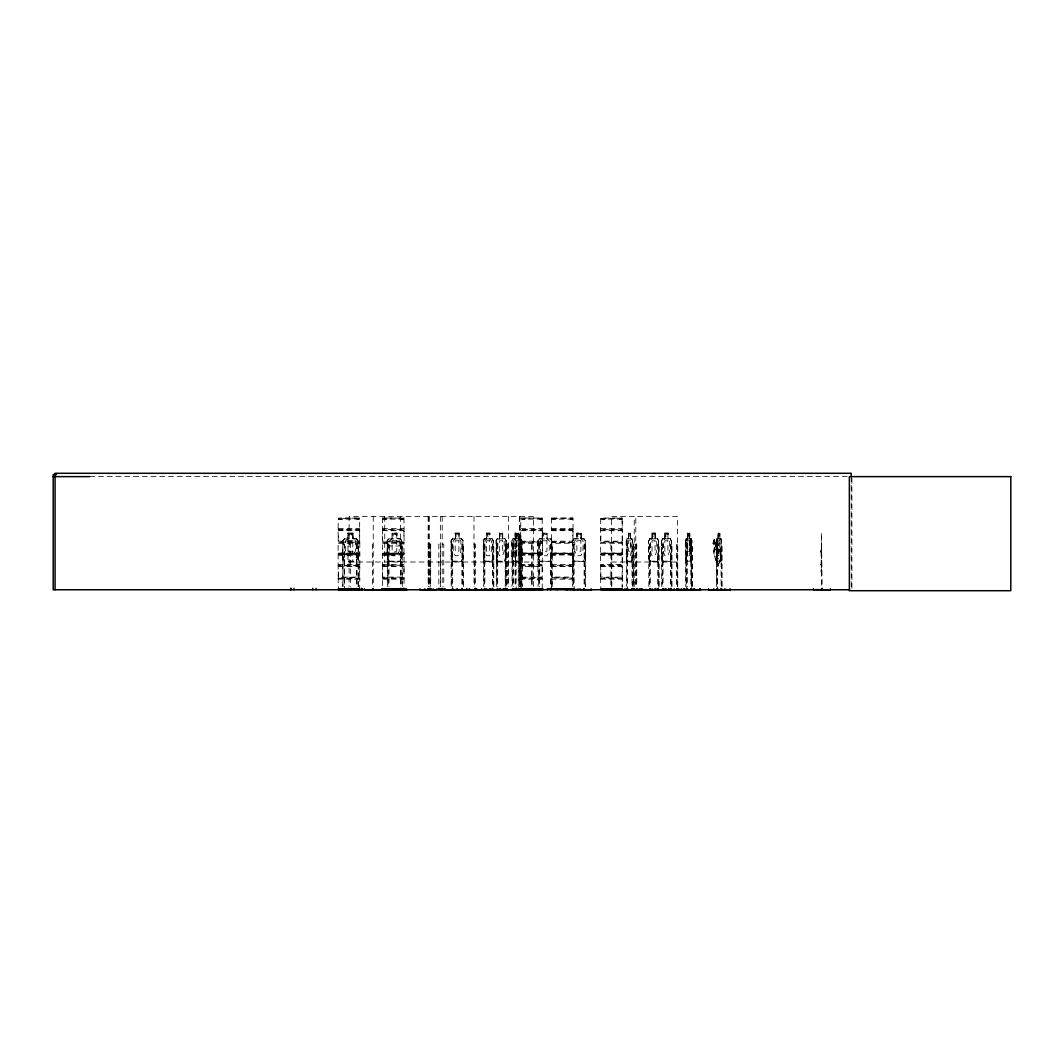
<?xml version="1.0" encoding="UTF-8"?>
<svg xmlns="http://www.w3.org/2000/svg" width="1064" height="1064" viewBox="0 0 1064 1064"><rect width="100%" height="100%" fill="white"/><g stroke="black" fill="none" stroke-linecap="round" stroke-linejoin="round"><path stroke-width="0.75" stroke-dasharray="5 3.75" d="M338.352 571.834L338.206 577.739L359.845 577.792L359.659 589.004M338.352 535.937L338.139 541.962L359.925 542.241L338.113 542.467L338.139 565.25L359.898 565.476M359.659 571.834L359.911 565.649M359.659 535.937L359.659 518.022M382.601 571.834L382.601 589.004M382.601 535.937L382.388 541.962L404.081 541.909L403.908 543.292M403.908 571.834L404.121 565.25L382.415 565.197L382.375 542.015M403.908 535.937L404.121 529.367L382.415 529.313L382.561 518.022L404.094 518.088L382.628 518.048M542.188 589.004L542.334 577.739L520.722 577.792L520.894 571.834M520.894 535.937L520.668 541.962L542.401 541.962L542.188 571.834M542.188 535.937L542.387 529.912M551.578 571.834L551.431 577.739L573.15 578.124L551.391 577.792M551.405 541.909L573.15 542.241L572.884 543.225L551.551 543.292L551.578 535.937M572.884 571.834L573.097 565.25L551.325 565.356L551.551 577.06L572.898 577.06L573.031 577.739M572.884 535.937L573.124 529.593M600.827 571.834L600.694 577.739L622.334 577.792L622.134 589.004M600.827 535.937L600.615 541.962L622.347 541.962L622.28 577.739M821.022 551.591L821.009 552.256M821.341 562.178L821.195 572.286L821.594 533.091L821.594 586.49M821.115 552.256L821.341 549.822L821.262 551.697M821.009 564.213L821.009 564.891M821.341 566.673L821.381 562.178M821.115 551.684L821.381 572.286L821.036 566.7M821.036 551.711L821.381 549.636M821.222 551.711L821.248 549.636L821.408 551.697M821.115 564.891L821.115 564.213M359.845 541.962L359.672 541.177L338.325 541.177L338.086 529.699L338.312 518.022L359.845 518.088L338.312 518.434M338.325 528.648L359.672 528.595M359.845 565.197L359.792 542.613M542.387 541.909L542.214 541.177L520.868 541.177L520.668 529.925L542.361 529.965L520.695 529.38L520.841 518.022L542.374 518.088L520.908 518.048M520.881 528.648L542.214 528.595L542.188 518.022M520.881 577.127L542.214 577.06L542.214 566.593L520.868 566.593L520.748 565.915L542.334 565.915M542.188 543.292L520.868 543.292L520.894 589.004M551.418 518.115L551.498 529.087M573.097 529.925L551.391 529.978L551.431 565.157M573.07 578.457L572.884 579.175L551.551 579.175L551.578 589.004M600.788 518.434L622.32 518.088L600.748 518.022L600.562 529.646L600.814 541.177L622.161 541.177L622.334 529.313L600.615 529.367M622.28 542.613L600.668 542.56L600.615 565.25L622.307 565.144M338.299 566.274L359.672 566.593L359.659 577.074L338.352 577.127L338.113 565.303M382.428 578.444L404.094 578.457L403.934 566.46M520.722 565.928L520.894 564.479L542.214 564.479M690.576 561.353L690.563 538.703M690.762 561.353L691.281 555.767M720.847 561.353L721.618 540.685L721.552 586.49M721.552 555.741L721.033 561.353L716.857 561.353M519.604 561.353L520.429 540.685L520.496 586.49M519.831 561.353L520.429 555.767M718.825 553.426L718.905 552.349L716.75 550.46L716.152 543.385L716.232 550.394C714.024 546.271 713.226 551.99 716.258 552.083L716.897 559.398L716.777 552.11L718.825 553.346M691.028 561.353L691.653 555.741M691.879 586.49L691.906 540.685L691.201 561.353L686.187 561.353L685.628 555.741L686.36 561.353M631.763 561.353L632.641 540.685L632.575 586.49M338.312 554.371L359.659 553.905M404.16 554.131L403.988 553.4L382.348 553.573L403.908 553.905M622.174 554.371L600.788 554.371M491.994 561.167L492.991 555.741M492.073 561.353L493.137 555.741L493.244 540.712L493.31 586.49M505.812 555.741L504.815 561.167L497.247 561.167M504.895 561.353L505.959 555.741L506.065 540.712L506.132 586.49M520.642 561.353L521.546 555.741M521.865 586.49L521.799 540.712L520.788 561.353L512.901 561.353L511.771 555.767L513.061 561.353M657.379 561.167L658.377 555.741M657.472 561.353L658.523 555.741L658.629 540.712L658.696 586.49M670.2 561.167L671.198 555.741M670.293 561.353L671.344 555.741L671.451 540.712L671.517 586.49M689.339 555.741L690.19 551.245L689.392 533.091M519.325 551.245L518.447 555.741L514.949 555.767L514.989 540.712L515.082 586.49M461.643 561.353L463.146 555.767L461.776 561.353L452.333 561.353L451.096 555.767L452.466 561.353M550.168 561.167L551.564 555.741M550.288 561.353L551.817 555.767L551.711 540.712L550.341 538.703L547.082 538.703M382.455 529.26L382.575 541.177L403.921 541.177M382.388 565.25L382.575 577.06L403.934 577.127M520.695 529.313L520.748 530.032M520.695 541.962L520.894 543.292M583.724 561.167L585.147 555.741M600.601 565.303L600.814 577.06L622.161 577.193M716.378 540.791L716.87 538.703L718.213 538.703M716.564 540.791L717.043 538.703M400.184 561.167L401.913 555.767L400.29 561.353L388.732 561.353M515.056 540.791L515.548 538.703L516.931 538.703M515.734 538.703L515.229 540.791L518.447 540.765L518.447 551.245L515.176 551.245M542.254 542.853L520.748 542.613M714.197 539.315L713.026 543.278L714.383 547.255L714.263 550.567L716.471 557.975L718.001 559.159L719.104 555.461L718.745 550.301L716.551 542.879L715.567 543.544L714.197 539.315L715.38 543.544L716.325 540.712L717.03 561.353M714.383 539.315L713.106 543.278L714.383 539.581M716.351 540.898L713.678 552.562L716.79 563.282L713.492 552.562L714.383 547.255L713.199 543.278M718.134 565.782L720.847 556.645L720.155 551.378L721.099 556.685L718.147 566.008L720.913 556.685M686.014 540.765L686.559 538.703M686.2 540.765L686.746 538.703M358.036 555.741L356.241 561.167L344.377 561.167M358.209 555.767L356.36 561.353L344.257 561.353L342.661 555.767M685.628 540.791L686.214 538.703L687.849 538.703M685.801 540.791L686.386 538.703M404.067 578.51L403.908 589.004M632.468 555.767L631.936 561.353L626.896 561.353L626.257 540.712L626.922 538.703L628.505 538.703M626.324 540.791L627.095 538.703M338.113 529.42L359.845 529.313M518.248 555.741L519.897 551.245M551.458 529.207L551.391 529.978M622.254 565.968L600.694 565.915M338.153 577.792L338.352 589.004M520.695 577.792L520.894 579.175L542.214 579.175M600.641 577.792L600.827 589.004M622.334 529.978L600.694 530.032M622.334 578.457L600.641 578.39M359.792 530.032L338.206 530.032M359.792 565.915L338.206 565.915M382.415 577.792L404.081 577.792M404.067 530.032L382.455 530.032M551.391 529.313L573.124 529.473M573.031 542.613L551.378 542.507M573.031 565.915L551.431 565.915M687.73 538.889L686.879 540.765L687.73 555.741M356.945 519.112L358.821 519.112M356.945 554.996L358.821 554.996M401.195 519.112L403.07 519.112M401.195 554.996L403.07 554.996M539.488 519.112L541.363 519.112M539.488 554.996L541.363 554.996M570.171 519.112L572.046 519.112M570.171 554.996L572.046 554.996M619.434 519.112L621.296 519.112M619.434 554.996L621.296 554.996M486.66 538.703L484.386 538.703L483.216 540.685L483.375 555.767L484.346 561.353L492.233 561.353M483.335 540.765L484.532 538.703M497.393 561.167L496.303 555.741L496.037 540.685L497.207 538.703L499.482 538.703L499.335 533.091L502.78 533.091L502.66 538.889M496.143 540.765L497.353 538.703M511.93 555.767L511.771 540.685L512.941 538.703L515.215 538.703M511.89 540.765L513.087 538.703M648.721 540.765L649.918 538.703M648.867 540.765L649.971 538.889M661.542 540.765L662.739 538.703L664.867 538.703M662.792 538.889L661.688 540.765L661.688 586.49M339.35 519.112L342.661 519.112M339.35 554.996L342.661 554.996M383.599 519.112L386.91 519.112M383.599 554.996L386.91 554.996M521.892 519.112L525.204 519.112M521.892 554.996L525.204 554.996M552.575 519.112L555.887 519.112M552.575 554.996L555.887 554.996M601.825 519.112L605.15 519.112M601.825 554.996L605.15 554.996M451.163 586.49L451.096 540.712L452.36 538.703L455.206 538.703M451.229 540.791L452.493 538.703M581.024 538.703L583.897 538.703L585.413 540.685L585.413 555.767L583.83 561.353L573.802 561.353L572.485 555.767L572.485 540.712L573.842 538.703L576.874 538.703M572.618 540.791L573.962 538.703M572.751 540.791L574.028 538.889M542.281 554.357L542.334 553.426L520.642 553.573L542.188 553.905M342.768 586.49L342.661 540.712L344.377 538.703L347.995 538.703M342.834 540.791L344.457 538.889M550.394 561.353L539.421 561.353L537.839 555.767L537.839 540.685L539.461 538.703L542.56 538.703M537.985 540.765L539.568 538.703M388.852 561.353L387.043 555.767L387.07 540.685L388.812 538.703L392.084 538.703L391.991 533.091L397.005 533.091L397.005 538.703M387.229 540.765L388.892 538.703M403.881 518.048L404.094 529.313M573.031 529.26L573.017 518.048L551.378 518.301M551.578 553.865L573.137 553.626L551.498 553.4L551.538 554.371M338.312 553.905L359.911 554.131L338.312 554.344M551.578 553.812L572.924 553.839M359.632 519.126L338.379 519.126M359.632 555.009L338.392 554.996M403.881 519.126L382.628 519.126M382.601 553.12L403.908 553.12L382.641 553.12M403.881 555.009L382.641 554.996M542.174 519.126L520.908 519.126M572.858 519.126L551.604 519.126M542.174 555.009L520.934 554.996M572.858 555.009L551.618 554.996M622.121 519.126L600.854 519.126M622.121 555.009L600.881 554.996M542.334 554.344L520.841 554.371M347.995 538.889L345.414 540.765L345.414 551.245L347.995 555.741L352.809 555.741L355.389 551.245L355.389 540.765L352.809 538.889M403.988 554.357L382.348 554.131L403.908 553.812M359.792 553.932L338.352 553.812M600.748 553.905L622.387 553.626L600.615 553.746M89.762 476.632L847.702 476.632M551.604 518.048L572.924 518.062M382.575 528.595L403.921 528.595M551.551 528.595L572.898 528.595M600.814 528.595L622.161 528.595L622.134 518.022L622.28 529.26M338.325 530.697L359.672 530.697L359.672 541.363M382.575 530.697L403.921 530.697L404.134 542.121M520.868 530.697L542.214 530.697L542.201 541.363M551.551 530.697L572.898 530.697L572.884 589.004M600.814 530.697L622.161 530.697L622.36 542.068M347.822 533.091L353.048 533.091L353.048 538.703M459.169 533.091L455.073 533.091L455.206 538.889L453.224 540.765L453.224 551.245L455.206 555.741L458.903 555.741L460.898 551.245L460.898 540.765L458.903 538.889L458.903 533.277M486.514 533.091L489.959 533.091L489.839 538.889L491.342 540.765L491.342 551.245L489.693 555.741L486.62 555.741L484.971 551.245L484.971 540.765L486.62 538.889L486.66 533.091M651.899 533.091L655.344 533.091M664.721 533.091L668.165 533.091L668.059 538.889M352.876 533.277L347.995 533.277L347.995 561.353M392.151 533.277L396.832 533.277M455.206 533.277L459.036 533.277M486.62 533.277L489.839 533.277L489.693 538.889M499.442 533.277L502.66 533.277M515.176 533.277L518.62 533.277M542.613 533.277L547.042 533.277L546.936 538.889L549.25 540.765L549.25 551.245L546.936 555.741L542.613 555.741L540.299 551.245L540.299 540.765L542.613 538.889L542.56 533.091M576.888 533.277L580.997 533.277M628.398 533.277L630.5 533.277M652.006 533.277L655.238 533.277M664.827 533.277L668.059 533.277M687.677 533.277L689.778 533.277M718.08 533.277L719.849 533.277M628.744 534.221L629.981 534.221L629.981 536.083L628.744 536.083M352.809 538.703L356.387 538.703M396.912 538.703L400.357 538.703L401.913 540.712L401.979 586.49M459.036 538.703L461.736 538.703L463.146 540.685L463.013 586.49M489.799 538.703L492.193 538.703L493.244 540.712M502.62 538.703L505.014 538.703L506.065 540.712M518.354 538.703L520.762 538.703L521.799 540.712M630.407 538.703L631.91 538.703M649.772 538.703L652.046 538.703M655.185 538.703L657.592 538.703L658.629 540.712M668.006 538.703L670.413 538.703M689.392 538.703L691.174 538.703L691.906 540.685M719.73 538.703L721.006 538.703L721.552 540.765M344.377 538.889L356.32 538.889L358.036 540.765L357.956 555.741M388.879 538.889L400.277 538.889M452.426 538.889L461.683 538.889M484.426 538.889L492.153 538.889M497.247 538.889L504.974 538.889M512.981 538.889L520.708 538.889M539.528 538.889L550.274 538.889M573.908 538.889L583.843 538.889M626.949 538.889L631.883 538.889M649.811 538.889L657.539 538.889M662.633 538.889L670.36 538.889M686.24 538.889L691.148 538.889M716.897 538.889L720.993 538.889M451.096 540.712L451.229 555.767M537.839 540.685L538.091 586.49M572.485 540.712L572.525 586.49M585.293 540.685L585.267 586.49M626.257 540.712L626.39 586.49M661.422 540.685L661.422 555.767L662.553 561.353L670.44 561.353M685.562 540.712L685.695 586.49M691.281 540.712L691.268 586.49M716.152 540.712L717.163 540.712M347.995 540.765L352.809 540.765M687.677 540.765L689.605 540.765L689.605 551.245L687.677 551.245L687.73 540.765M716.165 540.898L717.136 540.898M551.551 541.177L572.898 541.177L573.07 541.962M382.455 542.613L404.081 542.56M338.325 543.292L359.672 543.292M382.601 543.292L403.921 543.292L404.094 565.263M600.827 543.292L622.161 543.292L622.161 564.479L600.814 564.479M821.341 544.023L821.381 549.822M342.768 544.116L344.43 544.116L344.43 589.749M349.112 544.116L350.654 544.116L350.654 586.464M387.349 544.116L388.985 544.116L388.985 586.49M428.127 544.116L430.707 544.116L430.707 586.464M442.198 544.116L443.755 544.116L443.755 586.464M451.163 544.116L452.679 544.116L452.679 589.749M473.985 544.116L475.276 544.116L475.276 586.464M483.482 544.116L484.865 544.116L484.865 586.49M496.303 544.116L497.686 544.116L497.686 586.49M508.406 544.116L505.214 544.116L505.214 586.49M512.037 544.116L513.42 544.116L513.42 586.49M515.082 544.116L516.133 544.116L516.133 589.749M518.288 544.116L522.344 544.116L522.344 586.49M531.92 544.116L531.92 586.464L531.92 544.116L533.463 544.116M538.091 544.116L539.701 544.116L539.701 586.49M572.525 544.116L574.081 544.116L574.081 589.749M626.39 544.116L627.521 544.116L627.521 589.749M634.237 544.116L633.346 544.116L633.346 586.464M635.793 544.116L636.751 544.116L636.751 586.464M648.867 544.116L650.25 544.116L650.25 586.49M661.688 544.116L663.072 544.116L663.072 586.49M685.695 544.116L687.238 544.116L687.238 586.49M716.471 544.116L717.508 544.116L717.508 589.749M821.594 544.116L822.193 589.749M387.043 546.005L401.833 546.005M514.949 546.005L520.256 546.005M347.995 551.245L352.809 551.245M572.924 554.317L551.511 554.317M622.174 554.344L600.628 554.184M387.07 555.767L388.959 561.167M496.196 555.767L497.327 561.353M537.839 555.767L539.634 561.167M572.485 555.767L573.922 561.353M626.257 555.767L627.068 561.353M648.867 586.49L648.601 540.685L648.601 555.767L649.891 561.353M686.134 555.767L685.961 540.685L686.2 586.49M716.325 555.767L717.07 561.167M388.879 561.167L400.277 561.167M452.426 561.167L461.683 561.167M484.426 561.167L492.153 561.167M512.981 561.167L520.708 561.167M539.528 561.167L550.274 561.167M573.908 561.167L583.843 561.167M626.949 561.167L631.883 561.167M649.811 561.167L657.539 561.167M662.633 561.167L670.36 561.167M686.24 561.167L691.148 561.167M716.897 561.167L720.993 561.167M497.167 561.353L505.054 561.353M657.619 561.353L649.732 561.353L648.601 555.767M349.112 562.018L533.463 562.018M611.428 562.018L634.237 562.018M635.793 562.018L677.515 562.018M338.325 564.479L359.672 564.479M382.575 564.479L403.921 564.479M551.551 564.479L572.898 564.479L573.07 565.197M520.722 565.21L542.361 565.21M382.415 565.809L404.081 565.862M382.575 566.593L403.921 566.593M551.551 566.593L572.898 566.593M600.814 566.593L622.161 566.593L622.161 577.06M338.179 578.444L359.818 578.444M520.695 578.39L542.361 578.444M359.672 579.175L338.325 579.122M382.575 579.175L403.921 579.175M600.814 579.175L622.161 579.175L622.161 586.397M520.762 553.812L542.374 554.038M356.32 538.703L358.209 540.685L358.129 586.49M519.897 540.765L518.248 538.889L518.354 533.091M400.184 538.889L401.753 540.791L401.66 555.741M583.777 538.703L585.267 540.765M550.234 538.703L551.671 540.791M461.603 538.703L463.013 540.765M461.55 538.889L462.88 540.765L462.88 555.741M716.817 563.135L718.32 565.782M716.644 563.135L718.32 566.008M670.254 538.703L671.344 540.791M670.2 538.889L671.198 540.791M657.432 538.703L658.523 540.791M520.602 538.703L521.692 540.791M504.868 538.703L505.959 540.791M492.047 538.703L493.137 540.791M542.308 529.207L542.188 528.595M551.391 578.457L551.578 579.175M631.737 538.703L632.575 540.765M631.71 538.889L632.402 540.765M691.001 538.703L691.839 540.765M519.631 538.703L520.376 540.765M519.618 538.889L520.19 540.765M720.833 538.703L721.379 540.765M716.976 540.712L720.288 551.485M716.95 540.898L720.102 551.485M342.834 555.741L344.457 561.167M690.736 538.703L691.228 540.791M686.652 551.245L687.677 555.741L689.605 555.741L690.629 551.245L689.671 533.091M451.362 555.741L452.559 561.167M661.688 555.741L662.712 561.353M483.482 555.741L484.506 561.353M516.811 555.741L515.934 551.245L516.745 533.091M686.732 561.353L686.014 555.741L686.546 561.353M515.707 561.353L515.229 555.741L513.526 551.245L513.526 540.765L515.176 538.889L515.215 533.091M515.056 555.741L515.535 561.353M851.892 478.268L851.892 589.749M851.24 476.632L851.24 589.749M722.124 586.49L722.124 544.116L721.086 544.116L721.086 586.49M719.916 538.703L719.916 533.091L718.027 533.091L717.229 551.245L718.08 555.741L719.676 555.741L720.528 551.245L719.73 533.091M718.213 533.091L718.266 538.889M717.043 544.116L717.043 586.49M716.937 544.116L716.937 586.49M716.498 540.712L716.471 586.49M692.385 586.49L692.385 544.116L690.842 544.116L690.842 586.49M691.321 544.116L691.414 589.749M689.778 538.889L689.844 533.091L687.61 533.091L687.677 538.889L686.652 540.765L686.812 589.749M689.339 540.765L689.339 551.245M689.046 534.221L689.046 536.083M687.783 533.091L687.916 538.889M686.24 544.116L686.253 586.49M677.755 586.464L677.755 544.116L676.81 544.116L676.81 586.464M677.515 586.464L677.515 516.399L635.793 516.399L635.793 586.464M677.05 544.116L677.05 586.464M671.996 586.49L671.996 544.116L670.613 544.116L670.613 586.49M671.091 544.116L671.091 589.749M668.006 533.091L667.899 538.889L669.549 540.765L669.549 551.245L667.899 555.741L664.827 555.741L663.178 551.245L663.178 540.765L664.827 538.889L664.867 533.091M664.987 533.277L664.987 538.889M662.593 544.116L662.593 586.49M662.167 544.116L662.167 586.49M659.175 586.49L659.175 544.116L657.791 544.116L657.791 586.49M658.27 544.116L658.27 589.749M655.185 533.091L655.238 538.889M655.078 533.277L655.078 538.889L656.727 540.765L656.727 551.245L655.078 555.741L652.006 555.741L650.357 551.245L650.357 540.765L652.006 538.889L652.046 533.091M652.166 533.277L652.166 538.889M649.772 544.116L649.772 586.49M649.346 544.116L649.346 586.49M636.511 544.116L636.511 586.464M636.033 544.116L636.033 586.464M634.237 586.464L634.237 516.399L611.428 516.399L611.281 586.464M633.718 544.116L633.865 586.464M633.133 586.49L633.133 544.116L632.003 544.116L632.003 586.49M630.58 538.703L630.58 533.091L628.332 533.091L628.332 538.703M630.407 533.091L630.5 538.889M630.327 533.277L631.364 551.245L630.327 555.741L628.398 555.741L627.361 551.245L627.361 540.765L628.398 538.889L628.505 533.091M628.571 533.277L628.571 538.889M626.949 544.116L626.962 586.49M611.8 586.464L611.8 544.116L610.909 544.116L610.909 586.464M585.652 586.49L585.652 544.116L584.096 544.116L584.096 586.49M584.482 544.116L584.482 586.49M581.144 538.703L581.144 533.091L576.755 533.091L576.888 538.889L574.76 540.765L574.76 551.245L576.888 555.741L580.878 555.741L583.006 551.245L583.006 540.765L580.878 538.889L580.878 533.277M581.024 533.091L580.997 538.889M577.007 533.277L577.007 538.889M573.696 544.116L573.696 586.49M552.243 586.49L552.243 544.116L550.633 544.116L550.633 586.49M551.897 544.116L551.897 586.49M550.966 544.116L550.966 589.749M547.042 538.889L547.189 533.091L542.454 533.091L542.454 538.703M539.368 544.116L539.368 586.49M538.424 544.116L538.424 586.49M533.463 586.464L533.463 516.399L349.112 516.399L349.112 586.464M521.44 544.116L521.44 589.749M520.123 544.116L520.123 586.464M519.831 516.399L519.924 586.49M519.618 516.399L519.618 586.464M519.338 586.464L519.325 540.765L518.447 538.889L518.501 533.091M518.62 538.889L518.673 533.091L515.069 533.091L515.069 538.703M518.833 544.116L518.833 586.464M518.248 540.765L518.288 586.464M517.702 534.221L517.702 536.083M517.104 534.221L517.104 536.083M516.931 533.091L516.984 538.889M516.811 540.765L516.811 551.245M515.574 544.116L515.641 586.49M515.335 533.277L515.335 538.889M512.941 544.116L512.941 586.49M512.516 544.116L512.516 586.49M512.037 540.765L512.037 586.49M508.406 516.399L508.406 586.464M508.1 544.116L508.1 586.464M507.062 544.116L507.062 586.464M506.757 544.116L506.757 586.464M506.61 544.116L506.61 586.49M505.706 544.116L505.706 589.749M502.62 533.091L502.514 538.889L504.163 540.765L504.163 551.245L502.514 555.741L499.442 555.741L497.792 551.245L497.792 540.765L499.442 538.889L499.482 533.091M499.588 533.277L499.588 538.889M497.207 544.116L497.207 586.49M496.782 544.116L496.782 586.49M496.303 540.765L496.303 586.49M493.789 586.49L493.789 544.116L492.406 544.116L492.406 586.49M492.885 544.116L492.885 589.749M486.767 533.277L486.767 538.889M484.386 544.116L484.386 586.49M483.96 544.116L483.96 586.49M483.482 540.765L483.482 586.49M474.77 544.116L474.77 586.464M474.491 544.116L474.491 586.464M473.985 516.399L473.985 586.464M463.425 586.49L463.425 544.116L461.922 544.116L461.922 586.49M462.335 544.116L462.335 586.49M459.036 533.091L459.036 538.889M455.339 533.277L455.339 538.889M452.253 544.116L452.253 586.49M451.588 544.116L451.588 586.49M442.198 516.399L442.212 586.464M440.363 516.399L440.363 586.464L440.376 544.116L438.82 544.116L438.82 586.464M430.415 544.116L430.415 586.464M430.122 544.116L430.122 586.464M429.364 516.399L429.364 586.464M429.071 544.116L429.071 586.464M428.726 544.116L428.726 586.464M428.566 516.399L428.579 586.464M428.14 516.399L428.14 586.464M402.272 586.49L402.272 544.116L400.636 544.116L400.636 586.49M400.915 544.116L400.915 589.749M400.41 516.399L400.41 562.018M396.912 533.091L396.739 538.889L399.2 540.765L399.2 551.245L396.739 555.741L392.151 555.741L389.69 551.245L389.69 540.765L392.151 538.889L392.084 533.091M388.692 544.116L388.692 586.49M387.642 544.116L387.642 586.49M387.323 540.765L387.349 586.49M384.729 516.399L384.729 562.018M373.238 516.399L373.251 586.464M372.653 544.116L372.666 586.464M358.368 586.49L358.368 544.116L356.719 544.116L356.719 586.49M356.959 544.116L356.959 586.49M352.982 533.091L352.876 538.889M352.809 533.277L352.809 561.353M347.888 533.091L347.822 538.703M344.191 544.116L344.191 586.49M342.914 540.791L343.007 586.49M714.383 540.898L714.064 544.608L714.383 540.898M715.952 544.874L714.848 548.572L717.056 555.98L718.16 552.283L715.952 544.874M338.379 553.107L359.659 553.12L338.392 553.12M520.908 553.107L542.188 553.12L520.934 553.12M551.604 553.107L572.884 553.12L551.618 553.12M600.854 553.107L622.134 553.12L600.881 553.12M351.945 534.221L348.846 534.221L348.846 536.083L351.945 536.083L351.945 534.221M395.928 534.221L392.975 534.221L392.975 536.083L395.928 536.083L395.928 534.221M458.252 534.221L455.871 534.221L455.871 536.083L458.252 536.083L458.252 534.221M489.147 534.221L487.166 534.221L487.166 536.083L489.147 536.083L489.147 534.221M501.969 534.221L499.987 534.221L499.987 536.083L501.969 536.083L501.969 534.221M518.155 534.221L515.721 534.221L515.721 536.083L518.155 536.083L518.155 534.221M546.164 534.221L543.385 534.221L543.385 536.083L546.164 536.083L546.164 534.221M580.159 534.221L577.606 534.221L577.606 536.083L580.159 536.083L580.159 534.221M654.533 534.221L652.551 534.221L652.551 536.083L654.533 536.083L654.533 534.221M667.354 534.221L665.372 534.221L665.372 536.083L667.354 536.083L667.354 534.221M689.259 534.221L688.022 534.221L688.022 536.083L689.259 536.083L689.259 534.221M719.397 534.221L718.373 534.221L718.373 536.083L719.397 536.083L719.397 534.221M396.739 540.765L392.151 540.765L392.151 551.245L396.739 551.245L396.739 540.765M458.903 540.765L455.206 540.765L455.206 551.245L458.903 551.245L458.903 540.765M489.693 540.765L486.62 540.765L486.62 551.245L489.693 551.245L489.693 540.765M502.514 540.765L499.442 540.765L499.442 551.245L502.514 551.245L502.514 540.765M546.936 540.765L542.613 540.765L542.613 551.245L546.936 551.245L546.936 540.765M580.878 540.765L576.888 540.765L576.888 551.245L580.878 551.245L580.878 540.765M630.327 540.765L628.398 540.765L628.398 551.245L630.327 551.245L630.327 540.765M655.078 540.765L652.006 540.765L652.006 551.245L655.078 551.245L655.078 540.765M667.899 540.765L664.827 540.765L664.827 551.245L667.899 551.245L667.899 540.765M719.676 540.765L718.08 540.765L718.08 551.245L719.676 551.245L719.676 540.765"/><path stroke-width="1.5" d="M708.265 589.749L730.33 589.656M708.504 589.602L708.544 588.804M724.81 589.602L724.85 588.804M678.007 589.629L677.941 588.804M507.156 589.602L506.903 588.565M523.368 589.602L523.422 588.804M618.596 589.602L618.543 588.804L618.649 589.749M631.989 589.629L631.936 588.565M639.211 589.602L639.278 588.804M481.46 589.602L481.527 588.804M489.413 589.602L489.507 588.804M518.594 589.629L518.58 588.326M655.85 589.602L655.929 588.804M444.526 589.749L542.76 589.629M382.335 589.749L407.206 589.629M348.061 589.656L348.167 588.326M441.733 589.629L441.853 588.884M634.463 589.629L634.516 588.884L634.556 589.749M466.644 589.629L466.71 588.884M503.232 589.629L503.299 588.884M668.618 589.629L668.684 588.884M457.134 589.629L457.214 588.884M566.846 589.629L566.939 588.884M577.965 589.629L547.468 588.884M533.077 589.629L533.17 588.884M433.088 589.629L433.194 588.884L433.301 589.749M339.097 589.629L339.203 588.884M348.646 589.629L348.753 588.884M56.525 474.491L53.2 474.491L53.2 589.749L849.577 589.749M53.2 476.632L89.695 476.632M338.352 589.004L359.659 589.004M382.601 589.004L403.908 589.004M520.894 589.004L542.188 589.004M551.578 589.004L572.884 589.004M600.827 589.004L622.134 589.004M338.312 589.283L359.699 589.283M382.561 589.283L403.948 589.31M520.841 589.283L542.228 589.283M551.538 589.283L572.924 589.31M600.788 589.283L622.174 589.31M338.325 589.682L362.638 589.629M441.959 589.509L440.842 589.629M591.877 589.709L580.226 589.629M600.814 589.682L700.484 589.709M521.014 589.709L520.855 588.565M362.053 589.629L361.946 588.884M355.216 589.629L355.11 588.884M406.661 589.629L406.554 588.884L406.448 589.749M512.768 589.602L513.048 588.565M504.389 589.629L504.283 588.884L504.176 589.749M469.57 589.629L469.477 588.884M666.104 589.629L666.037 588.884L665.971 589.749M665.013 589.602L664.933 588.804M515.841 589.749L515.628 588.565M515.415 589.629L515.348 588.884M513.486 589.602L513.526 588.565M499.681 589.629L499.615 588.884L499.535 589.749M486.807 589.602L486.714 588.804M674.35 589.602L674.27 588.804M640.927 589.602L640.874 588.804M700.218 589.629L700.179 588.884M684.272 589.602L684.219 588.804M529.141 589.629L529.141 588.804M699.846 589.602L700.139 588.804M683.58 589.629L683.54 588.884M641.486 589.602L641.446 588.804M626.643 589.602L626.603 588.804M513.46 589.709L513.407 588.804M851.24 476.632L851.24 473.294L55.075 473.294L55.075 589.749M830.452 588.804L830.452 589.749L813.335 589.629L813.335 588.804M822.193 588.565L822.193 589.749M821.594 588.565L821.594 589.749M730.05 588.804L730.05 589.749M721.605 588.565L721.605 589.749M721.033 588.565L721.033 589.749M717.562 588.565L717.562 589.749M716.99 588.565L716.99 589.749M713.745 588.804L713.745 589.749M699.806 588.804L699.806 589.749M694.566 588.804L694.566 589.749M693.861 588.804L693.861 589.749M691.76 588.565L691.76 589.749M691.361 588.565L691.361 589.749M691.201 588.565L691.201 589.749M690.789 588.565L690.789 589.749M687.291 588.565L687.291 589.749M686.879 588.565L686.879 589.749M686.719 588.565L686.719 589.749M686.32 588.565L686.32 589.749M683.514 588.804L683.514 589.749M681.159 588.804L681.159 589.749M678.792 588.804L678.792 589.749M678.273 588.804L678.273 589.749M676.957 588.565L676.957 589.749M676.731 588.565L676.731 589.749M670.985 588.565L670.985 589.749M670.506 588.565L670.506 589.749M668.751 588.804L668.751 589.749M663.178 588.565L663.178 589.749M662.699 588.565L662.699 589.749M658.164 588.565L658.164 589.749M657.685 588.565L657.685 589.749M654.892 588.804L654.892 589.749M652.112 588.804L652.112 589.749M650.357 588.565L650.357 589.749M649.878 588.565L649.878 589.749M642.071 588.804L642.071 589.749M636.831 588.565L636.831 589.749M636.591 588.565L636.591 589.749M633.812 588.565L633.812 589.749M633.306 588.565L633.306 589.749M632.495 588.565L632.495 589.749M627.587 588.565L627.587 589.749M627.029 588.565L627.029 589.749M624.967 588.804L624.967 589.749M611.84 588.565L611.84 589.749M611.335 588.565L611.335 589.749M603.7 588.804L603.7 589.749M591.158 588.804L591.158 589.749M584.349 588.565L584.349 589.749M583.963 588.565L583.963 589.749M580.04 588.804L580.04 589.749M578.138 588.804L578.138 589.749M574.228 588.565L574.228 589.749M573.842 588.565L573.842 589.749M567.032 588.804L567.032 589.749M557.057 588.804L557.057 589.749M550.819 588.565L550.819 589.749M550.487 588.565L550.487 589.749M547.375 588.804L547.375 589.749M542.959 588.804L542.959 589.749M539.847 588.565L539.847 589.749M539.514 588.565L539.514 589.749M533.264 588.804L533.264 589.749M531.734 588.565L531.747 589.749M528.861 588.804L528.861 589.749M527.345 588.804L527.345 589.749M521.905 588.326L521.905 589.749M521.333 588.565L521.333 589.749M520.429 588.565L520.429 589.749L520.19 588.884M520.07 588.804L519.95 589.749M519.87 588.565L519.87 589.749M519.259 588.565L519.099 589.749L519.033 588.884M518.74 588.565L518.74 589.749M518.101 588.565L518.115 589.749M516.2 588.565L516.2 589.749M515.282 588.804L515.282 589.749M512.635 588.804L512.649 589.749M512.582 588.804L512.582 589.749M507.196 588.804L507.196 589.749M506.61 588.565L506.61 589.749M505.599 588.565L505.599 589.749M505.121 588.565L505.24 589.749M503.365 588.804L503.365 589.749M500.585 588.804L500.585 589.749M497.792 588.565L497.792 589.749M497.314 588.565L497.314 589.749M492.778 588.565L492.778 589.749M492.3 588.565L492.3 589.749M490.544 588.804L490.544 589.749M484.971 588.565L484.971 589.749M484.492 588.565L484.492 589.749M476.685 588.804L476.685 589.749M475.568 588.326L475.568 589.749M475.369 588.565L475.369 589.749M474.85 588.565L474.85 589.749M469.397 588.804L469.397 589.749M466.764 588.804L466.764 589.749M462.215 588.565L462.215 589.749M461.789 588.565L461.789 589.749M457.294 588.804L457.294 589.749M452.798 588.565L452.798 589.749M452.386 588.565L452.386 589.749M445.191 588.804L445.191 589.749M443.927 588.565L443.927 589.749M442.145 588.326L442.145 589.749M442.079 588.804L441.972 589.749M439.804 588.326L439.804 589.749M438.647 588.565L438.647 589.749M436.985 588.804L436.998 589.749L419.868 589.709L419.881 588.804M430.867 588.565L430.867 589.749M430.574 588.565L430.574 589.749M430.295 588.565L430.295 589.749M430.109 588.326L430.109 589.749M428.739 588.565L428.726 589.749M428.446 588.804L428.446 589.749M428.34 588.804L428.34 589.749L428.154 588.565M424.829 588.804L424.829 589.749M405.211 588.804L405.211 589.749M401.66 588.804L401.66 589.749M400.769 588.565L400.702 589.749M400.476 588.565L400.476 589.749M399.798 588.804L399.798 589.749M398.109 588.804L398.109 589.749M396.18 588.804L396.18 589.749M391.512 588.804L391.512 589.749M389.145 588.565L389.145 589.749M388.852 588.565L388.852 589.749M383.173 588.804L383.173 589.749M381.497 588.804L381.497 589.749L364.38 589.709L364.393 588.804M373.238 588.565L373.251 589.749M372.639 588.565L372.666 589.749M361.827 588.804L361.827 589.749M361.494 588.326L361.494 589.749M359.14 588.326L359.14 589.749M356.786 588.565L356.786 589.749M356.56 588.565L356.56 589.749M355.004 588.804L355.004 589.749M351.053 588.326L351.053 589.749M350.827 588.565L350.841 589.749M348.872 588.804L348.992 589.749M346.146 588.804L346.146 589.749M344.59 588.565L344.59 589.749M344.35 588.565L344.35 589.749M339.31 588.804L339.31 589.749M316.035 588.326L316.035 589.749M312.71 588.326L312.71 589.749M294.01 588.326L294.01 589.749M291.137 588.326L291.137 589.749M290.698 588.326L290.698 589.749M1010.8 476.632L849.365 476.632L849.365 590.706L1010.8 590.706L1010.8 476.632M533.702 589.749L533.702 588.804L533.583 589.749M440.602 589.749L440.602 588.804L440.496 589.749"/></g></svg>
